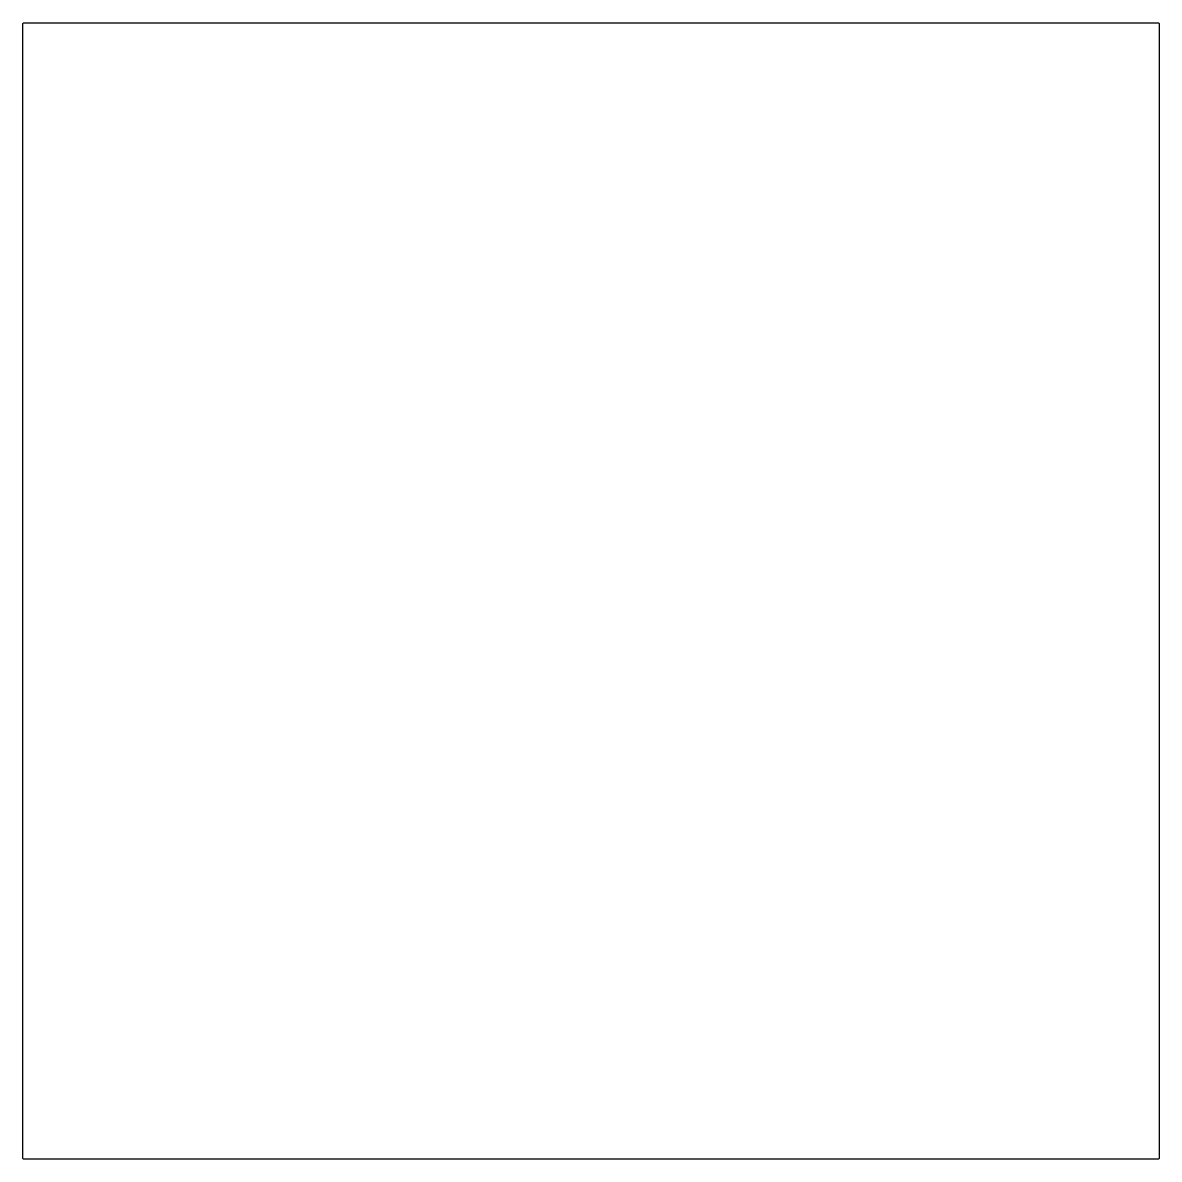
# Model space of a CAD drawing. Header units: millimetres. Extents: x 0 to 40, y 0 to 40.
import ezdxf

# ---------------------------------------------------------------- set-up
doc = ezdxf.new("R2010")
doc.units = ezdxf.units.MM
doc.layers.add('Calque_1', color=7, linetype='CONTINUOUS')

msp = doc.modelspace()

# ---------------------------------------------------------------- linework, layer by layer
at = {"layer": 'Calque_1', "color": 7}
for points in [[(-0.000007, 0.035561), (-0.000007, 39.964423)], [(0.035562, 39.999992), (39.964424, 39.999992)], [(39.999993, 39.964423), (39.999993, 0.035561)], [(39.964424, -0.000008), (0.035562, -0.000008)]]:
    msp.add_lwpolyline(points, dxfattribs=at)
msp.add_lwpolyline([(0.035562, 39.999992)], close=True, dxfattribs=at)
for points in [[(-0.000007, 39.964423), (-0.000007, 39.973857), (0.00374, 39.982904), (0.010411, 39.989574)], [(0.010411, 39.989574), (0.017081, 39.996245), (0.026128, 39.999992), (0.035562, 39.999992)], [(39.964424, 39.999992), (39.973858, 39.999992), (39.982905, 39.996245), (39.989575, 39.989574)], [(39.989575, 39.989574), (39.996246, 39.982904), (39.999993, 39.973857), (39.999993, 39.964423)], [(0.010411, 0.01041), (0.00374, 0.01708), (-0.000007, 0.026127), (-0.000007, 0.035561)], [(0.035562, -0.000008), (0.026128, -0.000008), (0.017081, 0.003739), (0.010411, 0.01041)], [(39.989575, 0.01041), (39.982905, 0.003739), (39.973858, -0.000008), (39.964424, -0.000008)], [(39.999993, 0.035561), (39.999993, 0.026127), (39.996246, 0.01708), (39.989575, 0.01041)]]:
    msp.add_open_spline(points, degree=3, dxfattribs=at)

doc.saveas('drawing.dxf')
